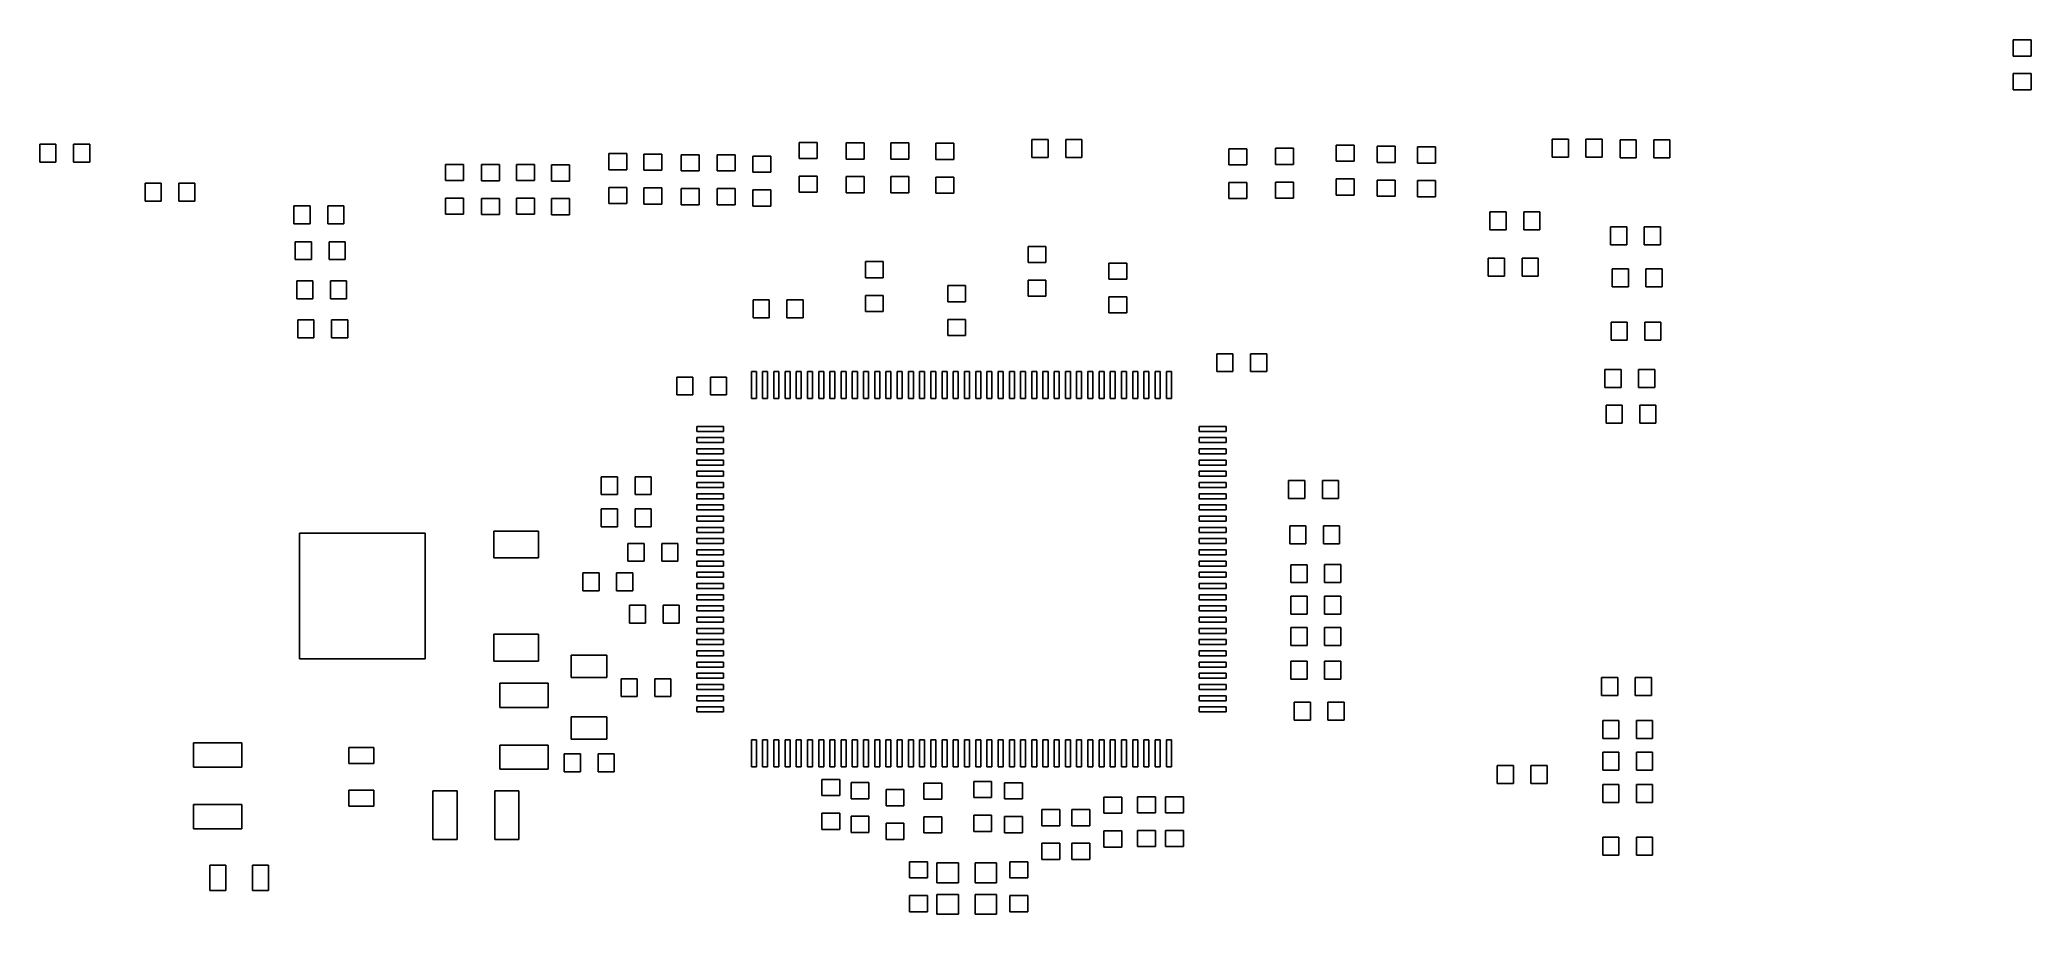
# Model space of a CAD drawing. Extents: x 94.4 to 183.2, y -107.9 to -68.9.
import ezdxf

# ---------------------------------------------------------------- set-up
doc = ezdxf.new("R2010")
doc.units = 0
doc.header["$MEASUREMENT"] = 0
doc.layers.add('BLACK', color=7, linetype='CONTINUOUS')

msp = doc.modelspace()

# ---------------------------------------------------------------- linework, layer by layer
at = {"layer": 'Black'}
for p, q in [((182.39, -69.6382), (182.39, -68.9182)), ((182.39, -68.9182), (183.19, -68.9182)), ((183.19, -68.9182), (183.19, -69.6382)), ((183.19, -69.6382), (182.39, -69.6382)), ((182.39, -71.1415), (182.39, -70.4222)), ((182.39, -70.4222), (183.19, -70.4222)), ((183.19, -70.4222), (183.19, -71.1415)), ((183.19, -71.1415), (182.39, -71.1415)), ((94.4182, -74.37), (94.4182, -73.57)), ((94.4182, -73.57), (95.1382, -73.57)), ((95.1382, -73.57), (95.1382, -74.37)), ((95.9222, -74.3703), (95.9222, -73.5697)), ((95.9222, -73.5697), (96.6415, -73.5697)), ((96.6415, -73.5697), (96.6415, -74.3703)), ((128.27, -74.2078), (128.27, -73.4885)), ((128.27, -73.4885), (129.07, -73.4885)), ((129.07, -73.4885), (129.07, -74.2078)), ((130.37, -74.2278), (130.37, -73.5085)), ((130.37, -73.5085), (131.17, -73.5085)), ((131.17, -73.5085), (131.17, -74.2278)), ((132.36, -74.2278), (132.36, -73.5085)), ((132.36, -73.5085), (133.16, -73.5085)), ((133.16, -73.5085), (133.16, -74.2278)), ((134.36, -74.2478), (134.36, -73.5285)), ((134.36, -73.5285), (135.16, -73.5285)), ((135.16, -73.5285), (135.16, -74.2478)), ((138.648, -74.16), (138.648, -73.36)), ((138.648, -73.36), (139.368, -73.36)), ((139.368, -73.36), (139.368, -74.16)), ((140.152, -74.1603), (140.152, -73.3597)), ((140.152, -73.3597), (140.872, -73.3597)), ((140.872, -73.3597), (140.872, -74.1603)), ((152.21, -74.3278), (152.21, -73.6085)), ((152.21, -73.6085), (153.01, -73.6085)), ((153.01, -73.6085), (153.01, -74.3278)), ((154.04, -74.3778), (154.04, -73.6585)), ((154.04, -73.6585), (154.84, -73.6585)), ((154.84, -73.6585), (154.84, -74.3778)), ((161.838, -74.1503), (161.838, -73.3497)), ((161.838, -73.3497), (162.558, -73.3497)), ((162.558, -73.3497), (162.558, -74.1503)), ((163.342, -74.1503), (163.342, -73.3497)), ((163.342, -73.3497), (164.062, -73.3497)), ((164.062, -73.3497), (164.062, -74.1503)), ((164.863, -74.1753), (164.863, -73.3747)), ((164.863, -73.3747), (165.583, -73.3747)), ((165.583, -73.3747), (165.583, -74.1753)), ((166.367, -74.1753), (166.367, -73.3747)), ((166.367, -73.3747), (167.087, -73.3747)), ((167.087, -73.3747), (167.087, -74.1753)), ((95.1382, -74.37), (94.4182, -74.37)), ((96.6415, -74.3703), (95.9222, -74.3703)), ((112.5, -75.1878), (112.5, -74.4685)), ((112.5, -74.4685), (113.3, -74.4685)), ((113.3, -74.4685), (113.3, -75.1878)), ((114.11, -75.1978), (114.11, -74.4785)), ((114.11, -74.4785), (114.91, -74.4785)), ((114.91, -74.4785), (114.91, -75.1978)), ((115.67, -75.1878), (115.67, -74.4685)), ((115.67, -74.4685), (116.47, -74.4685)), ((116.47, -74.4685), (116.47, -75.1878)), ((117.23, -75.2078), (117.23, -74.4885)), ((117.23, -74.4885), (118.03, -74.4885)), ((118.03, -74.4885), (118.03, -75.2078)), ((119.78, -74.7078), (119.78, -73.9885)), ((119.78, -73.9885), (120.58, -73.9885)), ((120.58, -73.9885), (120.58, -74.7078)), ((121.35, -74.7278), (121.35, -74.0085)), ((121.35, -74.0085), (122.15, -74.0085)), ((122.15, -74.0085), (122.15, -74.7278)), ((123.01, -74.7578), (123.01, -74.0385)), ((123.01, -74.0385), (123.81, -74.0385)), ((123.81, -74.0385), (123.81, -74.7578)), ((124.61, -74.7578), (124.61, -74.0385)), ((124.61, -74.0385), (125.41, -74.0385)), ((125.41, -74.0385), (125.41, -74.7578)), ((126.21, -74.8182), (126.21, -74.0982)), ((126.21, -74.0982), (127.01, -74.0982)), ((127.01, -74.0982), (127.01, -74.8182)), ((129.07, -74.2078), (128.27, -74.2078)), ((131.17, -74.2278), (130.37, -74.2278)), ((133.16, -74.2278), (132.36, -74.2278)), ((135.16, -74.2478), (134.36, -74.2478)), ((139.368, -74.16), (138.648, -74.16)), ((140.872, -74.1603), (140.152, -74.1603)), ((147.43, -74.4878), (147.43, -73.7685)), ((147.43, -73.7685), (148.23, -73.7685)), ((148.23, -74.4878), (147.43, -74.4878)), ((148.23, -73.7685), (148.23, -74.4878)), ((149.5, -74.4678), (149.5, -73.7485)), ((149.5, -73.7485), (150.3, -73.7485)), ((150.3, -74.4678), (149.5, -74.4678)), ((150.3, -73.7485), (150.3, -74.4678)), ((153.01, -74.3278), (152.21, -74.3278)), ((154.84, -74.3778), (154.04, -74.3778)), ((155.84, -74.4078), (155.84, -73.6885)), ((155.84, -73.6885), (156.64, -73.6885)), ((156.64, -74.4078), (155.84, -74.4078)), ((156.64, -73.6885), (156.64, -74.4078)), ((162.558, -74.1503), (161.838, -74.1503)), ((164.062, -74.1503), (163.342, -74.1503)), ((165.583, -74.1753), (164.863, -74.1753)), ((167.087, -74.1753), (166.367, -74.1753)), ((99.1082, -76.11), (99.1082, -75.31)), ((99.1082, -75.31), (99.8282, -75.31)), ((99.8282, -75.31), (99.8282, -76.11)), ((100.612, -76.1103), (100.612, -75.3097)), ((100.612, -75.3097), (101.332, -75.3097)), ((101.332, -75.3097), (101.332, -76.1103)), ((113.3, -75.1878), (112.5, -75.1878)), ((114.91, -75.1978), (114.11, -75.1978)), ((116.47, -75.1878), (115.67, -75.1878)), ((118.03, -75.2078), (117.23, -75.2078)), ((120.58, -74.7078), (119.78, -74.7078)), ((122.15, -74.7278), (121.35, -74.7278)), ((123.81, -74.7578), (123.01, -74.7578)), ((125.41, -74.7578), (124.61, -74.7578)), ((127.01, -74.8182), (126.21, -74.8182)), ((128.27, -75.7115), (128.27, -74.9922)), ((128.27, -74.9922), (129.07, -74.9922)), ((129.07, -74.9922), (129.07, -75.7115)), ((130.37, -75.7315), (130.37, -75.0122)), ((130.37, -75.0122), (131.17, -75.0122)), ((131.17, -75.0122), (131.17, -75.7315)), ((132.36, -75.7315), (132.36, -75.0122)), ((132.36, -75.0122), (133.16, -75.0122)), ((133.16, -75.0122), (133.16, -75.7315)), ((134.36, -75.7515), (134.36, -75.0322)), ((134.36, -75.0322), (135.16, -75.0322)), ((135.16, -75.0322), (135.16, -75.7515)), ((147.43, -75.9915), (147.43, -75.2722)), ((147.43, -75.2722), (148.23, -75.2722)), ((148.23, -75.2722), (148.23, -75.9915)), ((149.5, -75.9715), (149.5, -75.2522)), ((149.5, -75.2522), (150.3, -75.2522)), ((150.3, -75.2522), (150.3, -75.9715)), ((152.21, -75.8315), (152.21, -75.1122)), ((152.21, -75.1122), (153.01, -75.1122)), ((153.01, -75.1122), (153.01, -75.8315)), ((154.04, -75.8815), (154.04, -75.1622)), ((154.04, -75.1622), (154.84, -75.1622)), ((154.84, -75.1622), (154.84, -75.8815)), ((155.84, -75.9118), (155.84, -75.1918)), ((155.84, -75.1918), (156.64, -75.1918)), ((156.64, -75.1918), (156.64, -75.9118)), ((99.8282, -76.11), (99.1082, -76.11)), ((101.332, -76.1103), (100.612, -76.1103)), ((105.748, -77.1103), (105.748, -76.3097)), ((105.748, -76.3097), (106.468, -76.3097)), ((106.468, -76.3097), (106.468, -77.1103)), ((107.252, -77.1103), (107.252, -76.3097)), ((107.252, -76.3097), (107.972, -76.3097)), ((107.972, -76.3097), (107.972, -77.1103)), ((112.5, -76.6915), (112.5, -75.9722)), ((112.5, -75.9722), (113.3, -75.9722)), ((113.3, -75.9722), (113.3, -76.6915)), ((114.11, -76.7015), (114.11, -75.9822)), ((114.11, -75.9822), (114.91, -75.9822)), ((114.91, -75.9822), (114.91, -76.7015)), ((115.67, -76.6915), (115.67, -75.9722)), ((115.67, -75.9722), (116.47, -75.9722)), ((116.47, -75.9722), (116.47, -76.6915)), ((117.23, -76.7115), (117.23, -75.9922)), ((117.23, -75.9922), (118.03, -75.9922)), ((118.03, -75.9922), (118.03, -76.7115)), ((119.78, -76.2115), (119.78, -75.4922)), ((119.78, -75.4922), (120.58, -75.4922)), ((120.58, -76.2115), (119.78, -76.2115)), ((120.58, -75.4922), (120.58, -76.2115)), ((121.35, -76.2315), (121.35, -75.5122)), ((121.35, -75.5122), (122.15, -75.5122)), ((122.15, -76.2315), (121.35, -76.2315)), ((122.15, -75.5122), (122.15, -76.2315)), ((123.01, -76.2615), (123.01, -75.5422)), ((123.01, -75.5422), (123.81, -75.5422)), ((123.81, -76.2615), (123.01, -76.2615)), ((123.81, -75.5422), (123.81, -76.2615)), ((124.61, -76.2615), (124.61, -75.5422)), ((124.61, -75.5422), (125.41, -75.5422)), ((125.41, -76.2615), (124.61, -76.2615)), ((125.41, -75.5422), (125.41, -76.2615)), ((126.21, -76.3215), (126.21, -75.6022)), ((126.21, -75.6022), (127.01, -75.6022)), ((127.01, -76.3215), (126.21, -76.3215)), ((127.01, -75.6022), (127.01, -76.3215)), ((129.07, -75.7115), (128.27, -75.7115)), ((131.17, -75.7315), (130.37, -75.7315)), ((133.16, -75.7315), (132.36, -75.7315)), ((135.16, -75.7515), (134.36, -75.7515)), ((148.23, -75.9915), (147.43, -75.9915)), ((150.3, -75.9715), (149.5, -75.9715)), ((153.01, -75.8315), (152.21, -75.8315)), ((154.84, -75.8815), (154.04, -75.8815)), ((156.64, -75.9118), (155.84, -75.9118)), ((106.468, -77.1103), (105.748, -77.1103)), ((107.972, -77.1103), (107.252, -77.1103)), ((113.3, -76.6915), (112.5, -76.6915)), ((114.91, -76.7015), (114.11, -76.7015)), ((116.47, -76.6915), (115.67, -76.6915)), ((118.03, -76.7115), (117.23, -76.7115)), ((159.063, -77.3753), (159.063, -76.5747)), ((159.063, -76.5747), (159.783, -76.5747)), ((159.783, -76.5747), (159.783, -77.3753)), ((160.567, -77.3753), (160.567, -76.5747)), ((160.567, -76.5747), (161.287, -76.5747)), ((161.287, -76.5747), (161.287, -77.3753)), ((105.808, -78.7103), (105.808, -77.9097)), ((105.808, -77.9097), (106.528, -77.9097)), ((106.528, -77.9097), (106.528, -78.7103)), ((107.312, -78.7103), (107.312, -77.9097)), ((107.312, -77.9097), (108.032, -77.9097)), ((108.032, -77.9097), (108.032, -78.7103)), ((138.47, -78.8378), (138.47, -78.1185)), ((138.47, -78.1185), (139.27, -78.1185)), ((139.27, -78.1185), (139.27, -78.8378)), ((159.783, -77.3753), (159.063, -77.3753)), ((161.287, -77.3753), (160.567, -77.3753)), ((164.438, -78.0503), (164.438, -77.2497)), ((164.438, -77.2497), (165.158, -77.2497)), ((165.158, -78.0503), (164.438, -78.0503)), ((165.158, -77.2497), (165.158, -78.0503)), ((165.942, -78.0503), (165.942, -77.2497)), ((165.942, -77.2497), (166.662, -77.2497)), ((166.662, -78.0503), (165.942, -78.0503)), ((166.662, -77.2497), (166.662, -78.0503)), ((106.528, -78.7103), (105.808, -78.7103)), ((108.032, -78.7103), (107.312, -78.7103)), ((131.22, -79.5178), (131.22, -78.7985)), ((131.22, -78.7985), (132.02, -78.7985)), ((132.02, -78.7985), (132.02, -79.5178)), ((139.27, -78.8378), (138.47, -78.8378)), ((142.075, -79.5828), (142.075, -78.8635)), ((142.075, -78.8635), (142.875, -78.8635)), ((142.875, -78.8635), (142.875, -79.5828)), ((158.988, -79.4503), (158.988, -78.6497)), ((158.988, -78.6497), (159.708, -78.6497)), ((159.708, -78.6497), (159.708, -79.4503)), ((160.492, -79.4503), (160.492, -78.6497)), ((160.492, -78.6497), (161.212, -78.6497)), ((161.212, -78.6497), (161.212, -79.4503)), ((105.868, -80.4603), (105.868, -79.6597)), ((105.868, -79.6597), (106.588, -79.6597)), ((106.588, -79.6597), (106.588, -80.4603)), ((107.372, -80.4603), (107.372, -79.6597)), ((107.372, -79.6597), (108.092, -79.6597)), ((108.092, -79.6597), (108.092, -80.4603)), ((132.02, -79.5178), (131.22, -79.5178)), ((134.89, -80.5878), (134.89, -79.8685)), ((134.89, -79.8685), (135.69, -79.8685)), ((135.69, -79.8685), (135.69, -80.5878)), ((138.47, -80.3418), (138.47, -79.6218)), ((138.47, -79.6218), (139.27, -79.6218)), ((139.27, -79.6218), (139.27, -80.3418)), ((142.875, -79.5828), (142.075, -79.5828)), ((159.708, -79.4503), (158.988, -79.4503)), ((161.212, -79.4503), (160.492, -79.4503)), ((164.513, -79.9253), (164.513, -79.1247)), ((164.513, -79.1247), (165.233, -79.1247)), ((165.233, -79.1247), (165.233, -79.9253)), ((166.017, -79.9253), (166.017, -79.1247)), ((166.017, -79.1247), (166.737, -79.1247)), ((166.737, -79.1247), (166.737, -79.9253)), ((106.588, -80.4603), (105.868, -80.4603)), ((108.092, -80.4603), (107.372, -80.4603)), ((126.218, -81.3003), (126.218, -80.4997)), ((126.218, -80.4997), (126.938, -80.4997)), ((126.938, -80.4997), (126.938, -81.3003)), ((127.722, -81.3), (127.722, -80.5)), ((127.722, -80.5), (128.442, -80.5)), ((128.442, -80.5), (128.442, -81.3)), ((131.22, -81.0218), (131.22, -80.3018)), ((131.22, -80.3018), (132.02, -80.3018)), ((132.02, -80.3018), (132.02, -81.0218)), ((135.69, -80.5878), (134.89, -80.5878)), ((139.27, -80.3418), (138.47, -80.3418)), ((142.075, -81.0868), (142.075, -80.3668)), ((142.075, -80.3668), (142.875, -80.3668)), ((142.875, -80.3668), (142.875, -81.0868)), ((165.233, -79.9253), (164.513, -79.9253)), ((166.737, -79.9253), (166.017, -79.9253)), ((105.918, -82.1903), (105.918, -81.3897)), ((105.918, -81.3897), (106.638, -81.3897)), ((106.638, -81.3897), (106.638, -82.1903)), ((107.422, -82.1903), (107.422, -81.3897)), ((107.422, -81.3897), (108.142, -81.3897)), ((108.142, -81.3897), (108.142, -82.1903)), ((126.938, -81.3003), (126.218, -81.3003)), ((128.442, -81.3), (127.722, -81.3)), ((132.02, -81.0218), (131.22, -81.0218)), ((134.89, -82.0918), (134.89, -81.3718)), ((134.89, -81.3718), (135.69, -81.3718)), ((135.69, -81.3718), (135.69, -82.0918)), ((142.875, -81.0868), (142.075, -81.0868)), ((164.463, -82.3003), (164.463, -81.4997)), ((164.463, -81.4997), (165.183, -81.4997)), ((165.183, -81.4997), (165.183, -82.3003)), ((165.967, -82.3), (165.967, -81.5)), ((165.967, -81.5), (166.687, -81.5)), ((166.687, -81.5), (166.687, -82.3)), ((106.638, -82.1903), (105.918, -82.1903)), ((108.142, -82.1903), (107.422, -82.1903)), ((135.69, -82.0918), (134.89, -82.0918)), ((165.183, -82.3003), (164.463, -82.3003)), ((166.687, -82.3), (165.967, -82.3)), ((146.888, -83.7), (146.888, -82.9)), ((146.888, -82.9), (147.608, -82.9)), ((147.608, -82.9), (147.608, -83.7)), ((148.392, -83.7003), (148.392, -82.8997)), ((148.392, -82.8997), (149.112, -82.8997)), ((149.112, -82.8997), (149.112, -83.7003)), ((122.808, -84.7403), (122.808, -83.9397)), ((122.808, -83.9397), (123.528, -83.9397)), ((123.528, -83.9397), (123.528, -84.7403)), ((124.312, -84.74), (124.312, -83.94)), ((124.312, -83.94), (125.032, -83.94)), ((125.032, -83.94), (125.032, -84.74)), ((126.138, -84.9), (126.138, -83.7)), ((126.138, -83.7), (126.362, -83.7)), ((126.362, -83.7), (126.362, -84.9)), ((126.638, -84.9), (126.638, -83.7)), ((126.638, -83.7), (126.862, -83.7)), ((126.862, -83.7), (126.862, -84.9)), ((127.138, -84.9), (127.138, -83.7)), ((127.138, -83.7), (127.362, -83.7)), ((127.362, -83.7), (127.362, -84.9)), ((127.638, -84.9), (127.638, -83.7)), ((127.638, -83.7), (127.862, -83.7)), ((127.862, -83.7), (127.862, -84.9)), ((128.138, -84.9), (128.138, -83.7)), ((128.138, -83.7), (128.362, -83.7)), ((128.362, -83.7), (128.362, -84.9)), ((128.638, -84.9), (128.638, -83.7)), ((128.638, -83.7), (128.862, -83.7)), ((128.862, -83.7), (128.862, -84.9)), ((129.138, -84.9), (129.138, -83.7)), ((129.138, -83.7), (129.362, -83.7)), ((129.362, -83.7), (129.362, -84.9)), ((129.638, -84.9), (129.638, -83.7)), ((129.638, -83.7), (129.862, -83.7)), ((129.862, -83.7), (129.862, -84.9)), ((130.138, -84.9), (130.138, -83.7)), ((130.138, -83.7), (130.362, -83.7)), ((130.362, -83.7), (130.362, -84.9)), ((130.638, -84.9), (130.638, -83.7)), ((130.638, -83.7), (130.862, -83.7)), ((130.862, -83.7), (130.862, -84.9)), ((131.138, -84.9), (131.138, -83.7)), ((131.138, -83.7), (131.362, -83.7)), ((131.362, -83.7), (131.362, -84.9)), ((131.638, -84.9), (131.638, -83.7)), ((131.638, -83.7), (131.862, -83.7)), ((131.862, -83.7), (131.862, -84.9)), ((132.138, -84.9), (132.138, -83.7)), ((132.138, -83.7), (132.362, -83.7)), ((132.362, -83.7), (132.362, -84.9)), ((132.638, -84.9), (132.638, -83.7)), ((132.638, -83.7), (132.862, -83.7)), ((132.862, -83.7), (132.862, -84.9)), ((133.138, -84.9), (133.138, -83.7)), ((133.138, -83.7), (133.362, -83.7)), ((133.362, -83.7), (133.362, -84.9)), ((133.638, -84.9), (133.638, -83.7)), ((133.638, -83.7), (133.862, -83.7)), ((133.862, -83.7), (133.862, -84.9)), ((134.138, -84.9), (134.138, -83.7)), ((134.138, -83.7), (134.362, -83.7)), ((134.362, -83.7), (134.362, -84.9)), ((134.638, -84.9), (134.638, -83.7)), ((134.638, -83.7), (134.862, -83.7)), ((134.862, -83.7), (134.862, -84.9)), ((135.138, -84.9), (135.138, -83.7)), ((135.138, -83.7), (135.362, -83.7)), ((135.362, -83.7), (135.362, -84.9)), ((135.638, -84.9), (135.638, -83.7)), ((135.638, -83.7), (135.862, -83.7)), ((135.862, -83.7), (135.862, -84.9)), ((136.138, -84.9), (136.138, -83.7)), ((136.138, -83.7), (136.362, -83.7)), ((136.362, -83.7), (136.362, -84.9)), ((136.638, -84.9), (136.638, -83.7)), ((136.638, -83.7), (136.862, -83.7)), ((136.862, -83.7), (136.862, -84.9)), ((137.138, -84.9), (137.138, -83.7)), ((137.138, -83.7), (137.362, -83.7)), ((137.362, -83.7), (137.362, -84.9)), ((137.638, -84.9), (137.638, -83.7)), ((137.638, -83.7), (137.862, -83.7)), ((137.862, -83.7), (137.862, -84.9)), ((138.138, -84.9), (138.138, -83.7)), ((138.138, -83.7), (138.362, -83.7)), ((138.362, -83.7), (138.362, -84.9)), ((138.638, -84.9), (138.638, -83.7)), ((138.638, -83.7), (138.862, -83.7)), ((138.862, -83.7), (138.862, -84.9)), ((139.138, -84.9), (139.138, -83.7)), ((139.138, -83.7), (139.362, -83.7)), ((139.362, -83.7), (139.362, -84.9)), ((139.638, -84.9), (139.638, -83.7)), ((139.638, -83.7), (139.862, -83.7)), ((139.862, -83.7), (139.862, -84.9)), ((140.138, -84.9), (140.138, -83.7)), ((140.138, -83.7), (140.362, -83.7)), ((140.362, -83.7), (140.362, -84.9)), ((140.638, -84.9), (140.638, -83.7)), ((140.638, -83.7), (140.862, -83.7)), ((140.862, -83.7), (140.862, -84.9)), ((141.138, -84.9), (141.138, -83.7)), ((141.138, -83.7), (141.362, -83.7)), ((141.362, -83.7), (141.362, -84.9)), ((141.638, -84.9), (141.638, -83.7)), ((141.638, -83.7), (141.862, -83.7)), ((141.862, -83.7), (141.862, -84.9)), ((142.138, -84.9), (142.138, -83.7)), ((142.138, -83.7), (142.362, -83.7)), ((142.362, -83.7), (142.362, -84.9)), ((142.638, -84.9), (142.638, -83.7)), ((142.638, -83.7), (142.862, -83.7)), ((142.862, -83.7), (142.862, -84.9)), ((143.138, -84.9), (143.138, -83.7)), ((143.138, -83.7), (143.362, -83.7)), ((143.362, -83.7), (143.362, -84.9)), ((143.638, -84.9), (143.638, -83.7)), ((143.638, -83.7), (143.862, -83.7)), ((143.862, -83.7), (143.862, -84.9)), ((144.138, -84.9), (144.138, -83.7)), ((144.138, -83.7), (144.362, -83.7)), ((144.362, -83.7), (144.362, -84.9)), ((144.638, -84.9), (144.638, -83.7)), ((144.638, -83.7), (144.862, -83.7)), ((144.862, -83.7), (144.862, -84.9)), ((147.608, -83.7), (146.888, -83.7)), ((149.112, -83.7003), (148.392, -83.7003)), ((164.188, -84.4003), (164.188, -83.5997)), ((164.188, -83.5997), (164.908, -83.5997)), ((164.908, -83.5997), (164.908, -84.4003)), ((165.692, -84.4003), (165.692, -83.5997)), ((165.692, -83.5997), (166.412, -83.5997)), ((166.412, -83.5997), (166.412, -84.4003)), ((123.528, -84.7403), (122.808, -84.7403)), ((125.032, -84.74), (124.312, -84.74)), ((126.362, -84.9), (126.138, -84.9)), ((126.862, -84.9), (126.638, -84.9)), ((127.362, -84.9), (127.138, -84.9)), ((127.862, -84.9), (127.638, -84.9)), ((128.362, -84.9), (128.138, -84.9)), ((128.862, -84.9), (128.638, -84.9)), ((129.362, -84.9), (129.138, -84.9)), ((129.862, -84.9), (129.638, -84.9)), ((130.362, -84.9), (130.138, -84.9)), ((130.862, -84.9), (130.638, -84.9)), ((131.362, -84.9), (131.138, -84.9)), ((131.862, -84.9), (131.638, -84.9)), ((132.362, -84.9), (132.138, -84.9)), ((132.862, -84.9), (132.638, -84.9)), ((133.362, -84.9), (133.138, -84.9)), ((133.862, -84.9), (133.638, -84.9)), ((134.362, -84.9), (134.138, -84.9)), ((134.862, -84.9), (134.638, -84.9)), ((135.362, -84.9), (135.138, -84.9)), ((135.862, -84.9), (135.638, -84.9)), ((136.362, -84.9), (136.138, -84.9)), ((136.862, -84.9), (136.638, -84.9)), ((137.362, -84.9), (137.138, -84.9)), ((137.862, -84.9), (137.638, -84.9)), ((138.362, -84.9), (138.138, -84.9)), ((138.862, -84.9), (138.638, -84.9)), ((139.362, -84.9), (139.138, -84.9)), ((139.862, -84.9), (139.638, -84.9)), ((140.362, -84.9), (140.138, -84.9)), ((140.862, -84.9), (140.638, -84.9)), ((141.362, -84.9), (141.138, -84.9)), ((141.862, -84.9), (141.638, -84.9)), ((142.362, -84.9), (142.138, -84.9)), ((142.862, -84.9), (142.638, -84.9)), ((143.362, -84.9), (143.138, -84.9)), ((143.862, -84.9), (143.638, -84.9)), ((144.362, -84.9), (144.138, -84.9)), ((144.862, -84.9), (144.638, -84.9)), ((164.908, -84.4003), (164.188, -84.4003)), ((164.238, -86.0003), (164.238, -85.1997)), ((164.238, -85.1997), (164.958, -85.1997)), ((164.958, -85.1997), (164.958, -86.0003)), ((166.412, -84.4003), (165.692, -84.4003)), ((165.742, -86.0003), (165.742, -85.1997)), ((165.742, -85.1997), (166.462, -85.1997)), ((166.462, -85.1997), (166.462, -86.0003)), ((164.958, -86.0003), (164.238, -86.0003)), ((166.462, -86.0003), (165.742, -86.0003)), ((123.7, -86.362), (123.7, -86.138)), ((123.7, -86.138), (124.9, -86.138)), ((124.9, -86.362), (123.7, -86.362)), ((123.7, -86.862), (123.7, -86.638)), ((123.7, -86.638), (124.9, -86.638)), ((124.9, -86.862), (123.7, -86.862)), ((124.9, -86.138), (124.9, -86.362)), ((124.9, -86.638), (124.9, -86.862)), ((146.1, -86.362), (146.1, -86.138)), ((146.1, -86.138), (147.3, -86.138)), ((147.3, -86.362), (146.1, -86.362)), ((146.1, -86.862), (146.1, -86.638)), ((146.1, -86.638), (147.3, -86.638)), ((147.3, -86.862), (146.1, -86.862)), ((147.3, -86.138), (147.3, -86.362)), ((147.3, -86.638), (147.3, -86.862)), ((123.7, -87.362), (123.7, -87.138)), ((123.7, -87.138), (124.9, -87.138)), ((124.9, -87.362), (123.7, -87.362)), ((123.7, -87.862), (123.7, -87.638)), ((123.7, -87.638), (124.9, -87.638)), ((124.9, -87.862), (123.7, -87.862)), ((124.9, -87.138), (124.9, -87.362)), ((124.9, -87.638), (124.9, -87.862)), ((146.1, -87.362), (146.1, -87.138)), ((146.1, -87.138), (147.3, -87.138)), ((147.3, -87.362), (146.1, -87.362)), ((146.1, -87.862), (146.1, -87.638)), ((146.1, -87.638), (147.3, -87.638)), ((147.3, -87.862), (146.1, -87.862)), ((147.3, -87.138), (147.3, -87.362)), ((147.3, -87.638), (147.3, -87.862)), ((119.448, -89.1803), (119.448, -88.3797)), ((119.448, -88.3797), (120.168, -88.3797)), ((120.168, -88.3797), (120.168, -89.1803)), ((120.952, -89.18), (120.952, -88.38)), ((120.952, -88.38), (121.672, -88.38)), ((121.672, -88.38), (121.672, -89.18)), ((123.7, -88.362), (123.7, -88.138)), ((123.7, -88.138), (124.9, -88.138)), ((124.9, -88.362), (123.7, -88.362)), ((123.7, -88.862), (123.7, -88.638)), ((123.7, -88.638), (124.9, -88.638)), ((124.9, -88.138), (124.9, -88.362)), ((124.9, -88.638), (124.9, -88.862)), ((146.1, -88.362), (146.1, -88.138)), ((146.1, -88.138), (147.3, -88.138)), ((147.3, -88.362), (146.1, -88.362)), ((146.1, -88.862), (146.1, -88.638)), ((146.1, -88.638), (147.3, -88.638)), ((147.3, -88.138), (147.3, -88.362)), ((147.3, -88.638), (147.3, -88.862)), ((150.088, -89.35), (150.088, -88.55)), ((150.088, -88.55), (150.808, -88.55)), ((150.808, -88.55), (150.808, -89.35)), ((151.592, -89.3503), (151.592, -88.5497)), ((151.592, -88.5497), (152.312, -88.5497)), ((152.312, -88.5497), (152.312, -89.3503)), ((120.168, -89.1803), (119.448, -89.1803)), ((121.672, -89.18), (120.952, -89.18)), ((124.9, -88.862), (123.7, -88.862)), ((123.7, -89.362), (123.7, -89.138)), ((123.7, -89.138), (124.9, -89.138)), ((124.9, -89.362), (123.7, -89.362)), ((123.7, -89.862), (123.7, -89.638)), ((123.7, -89.638), (124.9, -89.638)), ((124.9, -89.138), (124.9, -89.362)), ((124.9, -89.638), (124.9, -89.862)), ((147.3, -88.862), (146.1, -88.862)), ((146.1, -89.362), (146.1, -89.138)), ((146.1, -89.138), (147.3, -89.138)), ((147.3, -89.362), (146.1, -89.362)), ((146.1, -89.862), (146.1, -89.638)), ((146.1, -89.638), (147.3, -89.638)), ((147.3, -89.138), (147.3, -89.362)), ((147.3, -89.638), (147.3, -89.862)), ((150.808, -89.35), (150.088, -89.35)), ((152.312, -89.3503), (151.592, -89.3503)), ((119.448, -90.6103), (119.448, -89.8097)), ((119.448, -89.8097), (120.168, -89.8097)), ((120.168, -89.8097), (120.168, -90.6103)), ((120.952, -90.6103), (120.952, -89.8097)), ((120.952, -89.8097), (121.672, -89.8097)), ((121.672, -89.8097), (121.672, -90.6103)), ((124.9, -89.862), (123.7, -89.862)), ((123.7, -90.362), (123.7, -90.138)), ((123.7, -90.138), (124.9, -90.138)), ((124.9, -90.362), (123.7, -90.362)), ((124.9, -90.138), (124.9, -90.362)), ((147.3, -89.862), (146.1, -89.862)), ((146.1, -90.362), (146.1, -90.138)), ((146.1, -90.138), (147.3, -90.138)), ((147.3, -90.362), (146.1, -90.362)), ((147.3, -90.138), (147.3, -90.362)), ((106, -96.5), (106, -90.9)), ((106, -90.9), (111.6, -90.9)), ((111.6, -90.9), (111.6, -96.5)), ((114.65, -92), (114.65, -90.8)), ((114.65, -90.8), (116.65, -90.8)), ((116.65, -90.8), (116.65, -92)), ((120.168, -90.6103), (119.448, -90.6103)), ((120.638, -92.1503), (120.638, -91.3497)), ((120.638, -91.3497), (121.358, -91.3497)), ((121.672, -90.6103), (120.952, -90.6103)), ((121.358, -91.3497), (121.358, -92.1503)), ((122.142, -92.1503), (122.142, -91.3497)), ((122.142, -91.3497), (122.862, -91.3497)), ((122.862, -91.3497), (122.862, -92.1503)), ((123.7, -90.862), (123.7, -90.638)), ((123.7, -90.638), (124.9, -90.638)), ((124.9, -90.862), (123.7, -90.862)), ((123.7, -91.362), (123.7, -91.138)), ((123.7, -91.138), (124.9, -91.138)), ((124.9, -91.362), (123.7, -91.362)), ((124.9, -90.638), (124.9, -90.862)), ((124.9, -91.138), (124.9, -91.362)), ((146.1, -90.862), (146.1, -90.638)), ((146.1, -90.638), (147.3, -90.638)), ((147.3, -90.862), (146.1, -90.862)), ((146.1, -91.362), (146.1, -91.138)), ((146.1, -91.138), (147.3, -91.138)), ((147.3, -91.362), (146.1, -91.362)), ((147.3, -90.638), (147.3, -90.862)), ((147.3, -91.138), (147.3, -91.362)), ((150.138, -91.375), (150.138, -90.575)), ((150.138, -90.575), (150.858, -90.575)), ((150.858, -91.375), (150.138, -91.375)), ((150.858, -90.575), (150.858, -91.375)), ((151.642, -91.3753), (151.642, -90.5747)), ((151.642, -90.5747), (152.362, -90.5747)), ((152.362, -91.3753), (151.642, -91.3753)), ((152.362, -90.5747), (152.362, -91.3753)), ((116.65, -92), (114.65, -92)), ((121.358, -92.1503), (120.638, -92.1503)), ((122.862, -92.1503), (122.142, -92.1503)), ((123.7, -91.862), (123.7, -91.638)), ((123.7, -91.638), (124.9, -91.638)), ((124.9, -91.862), (123.7, -91.862)), ((123.7, -92.362), (123.7, -92.138)), ((123.7, -92.138), (124.9, -92.138)), ((124.9, -91.638), (124.9, -91.862)), ((124.9, -92.138), (124.9, -92.362)), ((146.1, -91.862), (146.1, -91.638)), ((146.1, -91.638), (147.3, -91.638)), ((147.3, -91.862), (146.1, -91.862)), ((146.1, -92.362), (146.1, -92.138)), ((146.1, -92.138), (147.3, -92.138)), ((147.3, -91.638), (147.3, -91.862)), ((147.3, -92.138), (147.3, -92.362)), ((150.188, -93.1), (150.188, -92.3)), ((150.188, -92.3), (150.908, -92.3)), ((150.908, -92.3), (150.908, -93.1)), ((151.692, -93.1003), (151.692, -92.2997)), ((151.692, -92.2997), (152.412, -92.2997)), ((152.412, -92.2997), (152.412, -93.1003)), ((118.628, -93.4703), (118.628, -92.6697)), ((118.628, -92.6697), (119.348, -92.6697)), ((119.348, -92.6697), (119.348, -93.4703)), ((120.132, -93.47), (120.132, -92.67)), ((120.132, -92.67), (120.852, -92.67)), ((120.852, -92.67), (120.852, -93.47)), ((124.9, -92.362), (123.7, -92.362)), ((123.7, -92.862), (123.7, -92.638)), ((123.7, -92.638), (124.9, -92.638)), ((124.9, -92.862), (123.7, -92.862)), ((123.7, -93.362), (123.7, -93.138)), ((123.7, -93.138), (124.9, -93.138)), ((124.9, -92.638), (124.9, -92.862)), ((124.9, -93.138), (124.9, -93.362)), ((147.3, -92.362), (146.1, -92.362)), ((146.1, -92.862), (146.1, -92.638)), ((146.1, -92.638), (147.3, -92.638)), ((147.3, -92.862), (146.1, -92.862)), ((146.1, -93.362), (146.1, -93.138)), ((146.1, -93.138), (147.3, -93.138)), ((147.3, -92.638), (147.3, -92.862)), ((147.3, -93.138), (147.3, -93.362)), ((150.908, -93.1), (150.188, -93.1)), ((152.412, -93.1003), (151.692, -93.1003)), ((119.348, -93.4703), (118.628, -93.4703)), ((120.852, -93.47), (120.132, -93.47)), ((124.9, -93.362), (123.7, -93.362)), ((123.7, -93.862), (123.7, -93.638)), ((123.7, -93.638), (124.9, -93.638)), ((124.9, -93.862), (123.7, -93.862)), ((124.9, -93.638), (124.9, -93.862)), ((147.3, -93.362), (146.1, -93.362)), ((146.1, -93.862), (146.1, -93.638)), ((146.1, -93.638), (147.3, -93.638)), ((147.3, -93.862), (146.1, -93.862)), ((147.3, -93.638), (147.3, -93.862)), ((150.188, -94.5003), (150.188, -93.6997)), ((150.188, -93.6997), (150.908, -93.6997)), ((150.908, -93.6997), (150.908, -94.5003)), ((151.692, -94.5003), (151.692, -93.6997)), ((151.692, -93.6997), (152.412, -93.6997)), ((152.412, -93.6997), (152.412, -94.5003)), ((120.698, -94.9103), (120.698, -94.1097)), ((120.698, -94.1097), (121.418, -94.1097)), ((121.418, -94.9103), (120.698, -94.9103)), ((121.418, -94.1097), (121.418, -94.9103)), ((122.202, -94.9103), (122.202, -94.1097)), ((122.202, -94.1097), (122.922, -94.1097)), ((122.922, -94.9103), (122.202, -94.9103)), ((122.922, -94.1097), (122.922, -94.9103)), ((123.7, -94.362), (123.7, -94.138)), ((123.7, -94.138), (124.9, -94.138)), ((124.9, -94.362), (123.7, -94.362)), ((123.7, -94.862), (123.7, -94.638)), ((123.7, -94.638), (124.9, -94.638)), ((124.9, -94.862), (123.7, -94.862)), ((124.9, -94.138), (124.9, -94.362)), ((124.9, -94.638), (124.9, -94.862)), ((146.1, -94.362), (146.1, -94.138)), ((146.1, -94.138), (147.3, -94.138)), ((147.3, -94.362), (146.1, -94.362)), ((146.1, -94.862), (146.1, -94.638)), ((146.1, -94.638), (147.3, -94.638)), ((147.3, -94.862), (146.1, -94.862)), ((147.3, -94.138), (147.3, -94.362)), ((147.3, -94.638), (147.3, -94.862)), ((150.908, -94.5003), (150.188, -94.5003)), ((152.412, -94.5003), (151.692, -94.5003)), ((114.65, -96.6), (114.65, -95.4)), ((114.65, -95.4), (116.65, -95.4)), ((116.65, -95.4), (116.65, -96.6)), ((123.7, -95.362), (123.7, -95.138)), ((123.7, -95.138), (124.9, -95.138)), ((124.9, -95.362), (123.7, -95.362)), ((123.7, -95.862), (123.7, -95.638)), ((123.7, -95.638), (124.9, -95.638)), ((124.9, -95.862), (123.7, -95.862)), ((124.9, -95.138), (124.9, -95.362)), ((124.9, -95.638), (124.9, -95.862)), ((146.1, -95.362), (146.1, -95.138)), ((146.1, -95.138), (147.3, -95.138)), ((147.3, -95.362), (146.1, -95.362)), ((146.1, -95.862), (146.1, -95.638)), ((146.1, -95.638), (147.3, -95.638)), ((147.3, -95.862), (146.1, -95.862)), ((147.3, -95.138), (147.3, -95.362)), ((147.3, -95.638), (147.3, -95.862)), ((150.188, -95.9003), (150.188, -95.0997)), ((150.188, -95.0997), (150.908, -95.0997)), ((150.908, -95.0997), (150.908, -95.9003)), ((151.692, -95.9003), (151.692, -95.0997)), ((151.692, -95.0997), (152.412, -95.0997)), ((152.412, -95.0997), (152.412, -95.9003)), ((111.6, -96.5), (106, -96.5)), ((116.65, -96.6), (114.65, -96.6)), ((118.1, -97.325), (118.1, -96.325)), ((118.1, -96.325), (119.7, -96.325)), ((119.7, -96.325), (119.7, -97.325)), ((123.7, -96.362), (123.7, -96.138)), ((123.7, -96.138), (124.9, -96.138)), ((124.9, -96.362), (123.7, -96.362)), ((123.7, -96.862), (123.7, -96.638)), ((123.7, -96.638), (124.9, -96.638)), ((124.9, -96.138), (124.9, -96.362)), ((124.9, -96.638), (124.9, -96.862)), ((146.1, -96.362), (146.1, -96.138)), ((146.1, -96.138), (147.3, -96.138)), ((147.3, -96.362), (146.1, -96.362)), ((146.1, -96.862), (146.1, -96.638)), ((146.1, -96.638), (147.3, -96.638)), ((147.3, -96.138), (147.3, -96.362)), ((147.3, -96.638), (147.3, -96.862)), ((150.908, -95.9003), (150.188, -95.9003)), ((150.188, -97.4), (150.188, -96.6)), ((150.188, -96.6), (150.908, -96.6)), ((150.908, -96.6), (150.908, -97.4)), ((152.412, -95.9003), (151.692, -95.9003)), ((151.692, -97.4003), (151.692, -96.5997)), ((151.692, -96.5997), (152.412, -96.5997)), ((152.412, -96.5997), (152.412, -97.4003)), ((114.92, -98.665), (114.92, -97.585)), ((114.92, -97.585), (117.08, -97.585)), ((117.08, -97.585), (117.08, -98.665)), ((119.7, -97.325), (118.1, -97.325)), ((120.328, -98.1803), (120.328, -97.3797)), ((120.328, -97.3797), (121.048, -97.3797)), ((121.048, -97.3797), (121.048, -98.1803)), ((121.832, -98.18), (121.832, -97.38)), ((121.832, -97.38), (122.552, -97.38)), ((122.552, -97.38), (122.552, -98.18)), ((124.9, -96.862), (123.7, -96.862)), ((123.7, -97.362), (123.7, -97.138)), ((123.7, -97.138), (124.9, -97.138)), ((124.9, -97.362), (123.7, -97.362)), ((123.7, -97.862), (123.7, -97.638)), ((123.7, -97.638), (124.9, -97.638)), ((124.9, -97.138), (124.9, -97.362)), ((124.9, -97.638), (124.9, -97.862)), ((147.3, -96.862), (146.1, -96.862)), ((146.1, -97.362), (146.1, -97.138)), ((146.1, -97.138), (147.3, -97.138)), ((147.3, -97.362), (146.1, -97.362)), ((146.1, -97.862), (146.1, -97.638)), ((146.1, -97.638), (147.3, -97.638)), ((147.3, -97.138), (147.3, -97.362)), ((147.3, -97.638), (147.3, -97.862)), ((150.908, -97.4), (150.188, -97.4)), ((152.412, -97.4003), (151.692, -97.4003)), ((164.038, -98.1253), (164.038, -97.3247)), ((164.038, -97.3247), (164.758, -97.3247)), ((164.758, -97.3247), (164.758, -98.1253)), ((165.542, -98.1253), (165.542, -97.3247)), ((165.542, -97.3247), (166.262, -97.3247)), ((166.262, -97.3247), (166.262, -98.1253)), ((121.048, -98.1803), (120.328, -98.1803)), ((122.552, -98.18), (121.832, -98.18)), ((124.9, -97.862), (123.7, -97.862)), ((123.7, -98.362), (123.7, -98.138)), ((123.7, -98.138), (124.9, -98.138)), ((124.9, -98.362), (123.7, -98.362)), ((124.9, -98.138), (124.9, -98.362)), ((147.3, -97.862), (146.1, -97.862)), ((146.1, -98.362), (146.1, -98.138)), ((146.1, -98.138), (147.3, -98.138)), ((147.3, -98.362), (146.1, -98.362)), ((147.3, -98.138), (147.3, -98.362)), ((150.338, -99.2253), (150.338, -98.4247)), ((150.338, -98.4247), (151.058, -98.4247)), ((151.058, -98.4247), (151.058, -99.2253)), ((151.842, -99.2253), (151.842, -98.4247)), ((151.842, -98.4247), (152.562, -98.4247)), ((152.562, -98.4247), (152.562, -99.2253)), ((164.758, -98.1253), (164.038, -98.1253)), ((166.262, -98.1253), (165.542, -98.1253)), ((117.08, -98.665), (114.92, -98.665)), ((118.1, -100.075), (118.1, -99.075)), ((118.1, -99.075), (119.7, -99.075)), ((119.7, -99.075), (119.7, -100.075)), ((123.7, -98.862), (123.7, -98.638)), ((123.7, -98.638), (124.9, -98.638)), ((124.9, -98.862), (123.7, -98.862)), ((124.9, -98.638), (124.9, -98.862)), ((146.1, -98.862), (146.1, -98.638)), ((146.1, -98.638), (147.3, -98.638)), ((147.3, -98.862), (146.1, -98.862)), ((147.3, -98.638), (147.3, -98.862)), ((151.058, -99.2253), (150.338, -99.2253)), ((152.562, -99.2253), (151.842, -99.2253)), ((164.088, -100.05), (164.088, -99.2497)), ((164.088, -99.2497), (164.808, -99.2497)), ((164.808, -99.2497), (164.808, -100.05)), ((165.592, -100.05), (165.592, -99.2497)), ((165.592, -99.2497), (166.312, -99.2497)), ((166.312, -99.2497), (166.312, -100.05)), ((101.27, -101.315), (101.27, -100.235)), ((101.27, -100.235), (103.43, -100.235)), ((103.43, -100.235), (103.43, -101.315)), ((119.7, -100.075), (118.1, -100.075)), ((126.138, -101.3), (126.138, -100.1)), ((126.138, -100.1), (126.362, -100.1)), ((126.362, -100.1), (126.362, -101.3)), ((126.638, -101.3), (126.638, -100.1)), ((126.638, -100.1), (126.862, -100.1)), ((126.862, -100.1), (126.862, -101.3)), ((127.138, -101.3), (127.138, -100.1)), ((127.138, -100.1), (127.362, -100.1)), ((127.362, -100.1), (127.362, -101.3)), ((127.638, -101.3), (127.638, -100.1)), ((127.638, -100.1), (127.862, -100.1)), ((127.862, -100.1), (127.862, -101.3)), ((128.138, -101.3), (128.138, -100.1)), ((128.138, -100.1), (128.362, -100.1)), ((128.362, -100.1), (128.362, -101.3)), ((128.638, -101.3), (128.638, -100.1)), ((128.638, -100.1), (128.862, -100.1)), ((128.862, -100.1), (128.862, -101.3)), ((129.138, -101.3), (129.138, -100.1)), ((129.138, -100.1), (129.362, -100.1)), ((129.362, -100.1), (129.362, -101.3)), ((129.638, -101.3), (129.638, -100.1)), ((129.638, -100.1), (129.862, -100.1)), ((129.862, -100.1), (129.862, -101.3)), ((130.138, -101.3), (130.138, -100.1)), ((130.138, -100.1), (130.362, -100.1)), ((130.362, -100.1), (130.362, -101.3)), ((130.638, -101.3), (130.638, -100.1)), ((130.638, -100.1), (130.862, -100.1)), ((130.862, -100.1), (130.862, -101.3)), ((131.138, -101.3), (131.138, -100.1)), ((131.138, -100.1), (131.362, -100.1)), ((131.362, -100.1), (131.362, -101.3)), ((131.638, -101.3), (131.638, -100.1)), ((131.638, -100.1), (131.862, -100.1)), ((131.862, -100.1), (131.862, -101.3)), ((132.138, -101.3), (132.138, -100.1)), ((132.138, -100.1), (132.362, -100.1)), ((132.362, -100.1), (132.362, -101.3)), ((132.638, -101.3), (132.638, -100.1)), ((132.638, -100.1), (132.862, -100.1)), ((132.862, -100.1), (132.862, -101.3)), ((133.138, -101.3), (133.138, -100.1)), ((133.138, -100.1), (133.362, -100.1)), ((133.362, -100.1), (133.362, -101.3)), ((133.638, -101.3), (133.638, -100.1)), ((133.638, -100.1), (133.862, -100.1)), ((133.862, -100.1), (133.862, -101.3)), ((134.138, -101.3), (134.138, -100.1)), ((134.138, -100.1), (134.362, -100.1)), ((134.362, -100.1), (134.362, -101.3)), ((134.638, -101.3), (134.638, -100.1)), ((134.638, -100.1), (134.862, -100.1)), ((134.862, -100.1), (134.862, -101.3)), ((135.138, -101.3), (135.138, -100.1)), ((135.138, -100.1), (135.362, -100.1)), ((135.362, -100.1), (135.362, -101.3)), ((135.638, -101.3), (135.638, -100.1)), ((135.638, -100.1), (135.862, -100.1)), ((135.862, -100.1), (135.862, -101.3)), ((136.138, -101.3), (136.138, -100.1)), ((136.138, -100.1), (136.362, -100.1)), ((136.362, -100.1), (136.362, -101.3)), ((136.638, -101.3), (136.638, -100.1)), ((136.638, -100.1), (136.862, -100.1)), ((136.862, -100.1), (136.862, -101.3)), ((137.138, -101.3), (137.138, -100.1)), ((137.138, -100.1), (137.362, -100.1)), ((137.362, -100.1), (137.362, -101.3)), ((137.638, -101.3), (137.638, -100.1)), ((137.638, -100.1), (137.862, -100.1)), ((137.862, -100.1), (137.862, -101.3)), ((138.138, -101.3), (138.138, -100.1)), ((138.138, -100.1), (138.362, -100.1)), ((138.362, -100.1), (138.362, -101.3)), ((138.638, -101.3), (138.638, -100.1)), ((138.638, -100.1), (138.862, -100.1)), ((138.862, -100.1), (138.862, -101.3)), ((139.138, -101.3), (139.138, -100.1)), ((139.138, -100.1), (139.362, -100.1)), ((139.362, -100.1), (139.362, -101.3)), ((139.638, -101.3), (139.638, -100.1)), ((139.638, -100.1), (139.862, -100.1)), ((139.862, -100.1), (139.862, -101.3)), ((140.138, -101.3), (140.138, -100.1)), ((140.138, -100.1), (140.362, -100.1)), ((140.362, -100.1), (140.362, -101.3)), ((140.638, -101.3), (140.638, -100.1)), ((140.638, -100.1), (140.862, -100.1)), ((140.862, -100.1), (140.862, -101.3)), ((141.138, -101.3), (141.138, -100.1)), ((141.138, -100.1), (141.362, -100.1)), ((141.362, -100.1), (141.362, -101.3)), ((141.638, -101.3), (141.638, -100.1)), ((141.638, -100.1), (141.862, -100.1)), ((141.862, -100.1), (141.862, -101.3)), ((142.138, -101.3), (142.138, -100.1)), ((142.138, -100.1), (142.362, -100.1)), ((142.362, -100.1), (142.362, -101.3)), ((142.638, -101.3), (142.638, -100.1)), ((142.638, -100.1), (142.862, -100.1)), ((142.862, -100.1), (142.862, -101.3)), ((143.138, -101.3), (143.138, -100.1)), ((143.138, -100.1), (143.362, -100.1)), ((143.362, -100.1), (143.362, -101.3)), ((143.638, -101.3), (143.638, -100.1)), ((143.638, -100.1), (143.862, -100.1)), ((143.862, -100.1), (143.862, -101.3)), ((144.138, -101.3), (144.138, -100.1)), ((144.138, -100.1), (144.362, -100.1)), ((144.362, -100.1), (144.362, -101.3)), ((144.638, -101.3), (144.638, -100.1)), ((144.638, -100.1), (144.862, -100.1)), ((144.862, -100.1), (144.862, -101.3)), ((164.808, -100.05), (164.088, -100.05)), ((166.312, -100.05), (165.592, -100.05)), ((108.191, -101.153), (108.191, -100.442)), ((108.191, -100.442), (109.309, -100.442)), ((109.309, -101.153), (108.191, -101.153)), ((109.309, -100.442), (109.309, -101.153)), ((114.92, -101.415), (114.92, -100.335)), ((114.92, -100.335), (117.08, -100.335)), ((117.08, -100.335), (117.08, -101.415)), ((117.798, -101.53), (117.798, -100.73)), ((117.798, -100.73), (118.518, -100.73)), ((118.518, -100.73), (118.518, -101.53)), ((119.302, -101.53), (119.302, -100.73)), ((119.302, -100.73), (120.022, -100.73)), ((120.022, -100.73), (120.022, -101.53)), ((164.088, -101.45), (164.088, -100.65)), ((164.088, -100.65), (164.808, -100.65)), ((164.808, -100.65), (164.808, -101.45)), ((165.592, -101.45), (165.592, -100.65)), ((165.592, -100.65), (166.312, -100.65)), ((166.312, -100.65), (166.312, -101.45)), ((103.43, -101.315), (101.27, -101.315)), ((117.08, -101.415), (114.92, -101.415)), ((118.518, -101.53), (117.798, -101.53)), ((120.022, -101.53), (119.302, -101.53)), ((126.362, -101.3), (126.138, -101.3)), ((126.862, -101.3), (126.638, -101.3)), ((127.362, -101.3), (127.138, -101.3)), ((127.862, -101.3), (127.638, -101.3)), ((128.362, -101.3), (128.138, -101.3)), ((128.862, -101.3), (128.638, -101.3)), ((129.362, -101.3), (129.138, -101.3)), ((129.28, -102.588), (129.28, -101.868)), ((129.28, -101.868), (130.08, -101.868)), ((129.862, -101.3), (129.638, -101.3)), ((130.08, -101.868), (130.08, -102.588)), ((130.362, -101.3), (130.138, -101.3)), ((130.58, -102.728), (130.58, -102.008)), ((130.58, -102.008), (131.38, -102.008)), ((130.862, -101.3), (130.638, -101.3)), ((131.362, -101.3), (131.138, -101.3)), ((131.38, -102.008), (131.38, -102.728)), ((131.862, -101.3), (131.638, -101.3)), ((132.362, -101.3), (132.138, -101.3)), ((132.862, -101.3), (132.638, -101.3)), ((133.362, -101.3), (133.138, -101.3)), ((133.862, -101.3), (133.638, -101.3)), ((133.83, -102.748), (133.83, -102.028)), ((133.83, -102.028), (134.63, -102.028)), ((134.362, -101.3), (134.138, -101.3)), ((134.63, -102.028), (134.63, -102.748)), ((134.862, -101.3), (134.638, -101.3)), ((135.362, -101.3), (135.138, -101.3)), ((135.862, -101.3), (135.638, -101.3)), ((136.05, -102.678), (136.05, -101.958)), ((136.05, -101.958), (136.85, -101.958)), ((136.362, -101.3), (136.138, -101.3)), ((136.862, -101.3), (136.638, -101.3)), ((136.85, -101.958), (136.85, -102.678)), ((137.362, -101.3), (137.138, -101.3)), ((137.42, -102.738), (137.42, -102.018)), ((137.42, -102.018), (138.22, -102.018)), ((137.862, -101.3), (137.638, -101.3)), ((138.362, -101.3), (138.138, -101.3)), ((138.22, -102.018), (138.22, -102.738)), ((138.862, -101.3), (138.638, -101.3)), ((139.362, -101.3), (139.138, -101.3)), ((139.862, -101.3), (139.638, -101.3)), ((140.362, -101.3), (140.138, -101.3)), ((140.862, -101.3), (140.638, -101.3)), ((141.362, -101.3), (141.138, -101.3)), ((141.862, -101.3), (141.638, -101.3)), ((142.362, -101.3), (142.138, -101.3)), ((142.862, -101.3), (142.638, -101.3)), ((143.362, -101.3), (143.138, -101.3)), ((143.862, -101.3), (143.638, -101.3)), ((144.362, -101.3), (144.138, -101.3)), ((144.862, -101.3), (144.638, -101.3)), ((159.388, -102.05), (159.388, -101.25)), ((159.388, -101.25), (160.108, -101.25)), ((160.108, -102.05), (159.388, -102.05)), ((160.108, -101.25), (160.108, -102.05)), ((160.892, -102.05), (160.892, -101.25)), ((160.892, -101.25), (161.612, -101.25)), ((161.612, -102.05), (160.892, -102.05)), ((161.612, -101.25), (161.612, -102.05)), ((164.808, -101.45), (164.088, -101.45)), ((166.312, -101.45), (165.592, -101.45)), ((108.191, -103.058), (108.191, -102.347)), ((108.191, -102.347), (109.309, -102.347)), ((109.309, -102.347), (109.309, -103.058)), ((111.945, -104.54), (111.945, -102.38)), ((111.945, -102.38), (113.025, -102.38)), ((113.025, -102.38), (113.025, -104.54)), ((114.695, -104.54), (114.695, -102.38)), ((114.695, -102.38), (115.775, -102.38)), ((115.775, -102.38), (115.775, -104.54)), ((130.08, -102.588), (129.28, -102.588)), ((131.38, -102.728), (130.58, -102.728)), ((132.14, -103.038), (132.14, -102.318)), ((132.14, -102.318), (132.94, -102.318)), ((132.94, -102.318), (132.94, -103.038)), ((134.63, -102.748), (133.83, -102.748)), ((136.85, -102.678), (136.05, -102.678)), ((138.22, -102.738), (137.42, -102.738)), ((141.85, -103.378), (141.85, -102.658)), ((141.85, -102.658), (142.65, -102.658)), ((142.65, -102.658), (142.65, -103.378)), ((143.35, -103.358), (143.35, -102.638)), ((143.35, -102.638), (144.15, -102.638)), ((144.15, -102.638), (144.15, -103.358)), ((144.6, -103.358), (144.6, -102.638)), ((144.6, -102.638), (145.4, -102.638)), ((145.4, -102.638), (145.4, -103.358)), ((164.088, -102.9), (164.088, -102.1)), ((164.088, -102.1), (164.808, -102.1)), ((164.808, -102.9), (164.088, -102.9)), ((164.808, -102.1), (164.808, -102.9)), ((165.592, -102.9), (165.592, -102.1)), ((165.592, -102.1), (166.312, -102.1)), ((166.312, -102.9), (165.592, -102.9)), ((166.312, -102.1), (166.312, -102.9)), ((101.27, -104.065), (101.27, -102.985)), ((101.27, -102.985), (103.43, -102.985)), ((103.43, -102.985), (103.43, -104.065)), ((109.309, -103.058), (108.191, -103.058)), ((129.28, -104.092), (129.28, -103.372)), ((129.28, -103.372), (130.08, -103.372)), ((130.08, -103.372), (130.08, -104.092)), ((130.58, -104.232), (130.58, -103.512)), ((130.58, -103.512), (131.38, -103.512)), ((131.38, -103.512), (131.38, -104.232)), ((132.94, -103.038), (132.14, -103.038)), ((132.14, -104.542), (132.14, -103.822)), ((132.14, -103.822), (132.94, -103.822)), ((132.94, -103.822), (132.94, -104.542)), ((133.83, -104.252), (133.83, -103.532)), ((133.83, -103.532), (134.63, -103.532)), ((134.63, -103.532), (134.63, -104.252)), ((136.05, -104.182), (136.05, -103.462)), ((136.05, -103.462), (136.85, -103.462)), ((136.85, -103.462), (136.85, -104.182)), ((137.42, -104.242), (137.42, -103.522)), ((137.42, -103.522), (138.22, -103.522)), ((138.22, -103.522), (138.22, -104.242)), ((139.09, -103.928), (139.09, -103.208)), ((139.09, -103.208), (139.89, -103.208)), ((139.89, -103.208), (139.89, -103.928)), ((140.43, -103.928), (140.43, -103.208)), ((140.43, -103.208), (141.23, -103.208)), ((141.23, -103.208), (141.23, -103.928)), ((142.65, -103.378), (141.85, -103.378)), ((144.15, -103.358), (143.35, -103.358)), ((145.4, -103.358), (144.6, -103.358)), ((103.43, -104.065), (101.27, -104.065)), ((113.025, -104.54), (111.945, -104.54)), ((115.775, -104.54), (114.695, -104.54)), ((130.08, -104.092), (129.28, -104.092)), ((131.38, -104.232), (130.58, -104.232)), ((132.94, -104.542), (132.14, -104.542)), ((134.63, -104.252), (133.83, -104.252)), ((136.85, -104.182), (136.05, -104.182)), ((138.22, -104.242), (137.42, -104.242)), ((139.89, -103.928), (139.09, -103.928)), ((139.09, -105.432), (139.09, -104.712)), ((139.09, -104.712), (139.89, -104.712)), ((139.89, -104.712), (139.89, -105.432)), ((141.23, -103.928), (140.43, -103.928)), ((140.43, -105.432), (140.43, -104.712)), ((140.43, -104.712), (141.23, -104.712)), ((141.23, -104.712), (141.23, -105.432)), ((141.85, -104.882), (141.85, -104.162)), ((141.85, -104.162), (142.65, -104.162)), ((142.65, -104.162), (142.65, -104.882)), ((143.35, -104.862), (143.35, -104.142)), ((143.35, -104.142), (144.15, -104.142)), ((144.15, -104.142), (144.15, -104.862)), ((144.6, -104.862), (144.6, -104.142)), ((144.6, -104.142), (145.4, -104.142)), ((145.4, -104.142), (145.4, -104.862)), ((164.088, -105.24), (164.088, -104.44)), ((164.088, -104.44), (164.808, -104.44)), ((164.808, -104.44), (164.808, -105.24)), ((165.592, -105.24), (165.592, -104.44)), ((165.592, -104.44), (166.312, -104.44)), ((166.312, -104.44), (166.312, -105.24)), ((133.19, -106.258), (133.19, -105.538)), ((133.19, -105.538), (133.99, -105.538)), ((133.99, -105.538), (133.99, -106.258)), ((134.41, -106.47), (134.41, -105.59)), ((134.41, -105.59), (135.37, -105.59)), ((135.37, -105.59), (135.37, -106.47)), ((136.11, -106.47), (136.11, -105.59)), ((136.11, -105.59), (137.07, -105.59)), ((137.07, -105.59), (137.07, -106.47)), ((137.66, -106.258), (137.66, -105.538)), ((137.66, -105.538), (138.46, -105.538)), ((138.46, -105.538), (138.46, -106.258)), ((139.89, -105.432), (139.09, -105.432)), ((141.23, -105.432), (140.43, -105.432)), ((142.65, -104.882), (141.85, -104.882)), ((144.15, -104.862), (143.35, -104.862)), ((145.4, -104.862), (144.6, -104.862)), ((164.808, -105.24), (164.088, -105.24)), ((166.312, -105.24), (165.592, -105.24)), ((101.992, -106.809), (101.992, -105.691)), ((101.992, -105.691), (102.703, -105.691)), ((102.703, -105.691), (102.703, -106.809)), ((103.897, -106.809), (103.897, -105.691)), ((103.897, -105.691), (104.608, -105.691)), ((104.608, -105.691), (104.608, -106.809)), ((133.99, -106.258), (133.19, -106.258)), ((135.37, -106.47), (134.41, -106.47)), ((137.07, -106.47), (136.11, -106.47)), ((138.46, -106.258), (137.66, -106.258)), ((102.703, -106.809), (101.992, -106.809)), ((104.608, -106.809), (103.897, -106.809)), ((133.19, -107.762), (133.19, -107.042)), ((133.19, -107.042), (133.99, -107.042)), ((133.99, -107.042), (133.99, -107.762)), ((134.41, -107.87), (134.41, -106.99)), ((134.41, -106.99), (135.37, -106.99)), ((135.37, -106.99), (135.37, -107.87)), ((136.11, -107.87), (136.11, -106.99)), ((136.11, -106.99), (137.07, -106.99)), ((137.07, -106.99), (137.07, -107.87)), ((137.66, -107.762), (137.66, -107.042)), ((137.66, -107.042), (138.46, -107.042)), ((138.46, -107.042), (138.46, -107.762)), ((133.99, -107.762), (133.19, -107.762)), ((135.37, -107.87), (134.41, -107.87)), ((137.07, -107.87), (136.11, -107.87)), ((138.46, -107.762), (137.66, -107.762))]:
    msp.add_line(p, q, dxfattribs=at)

doc.saveas('drawing.dxf')
